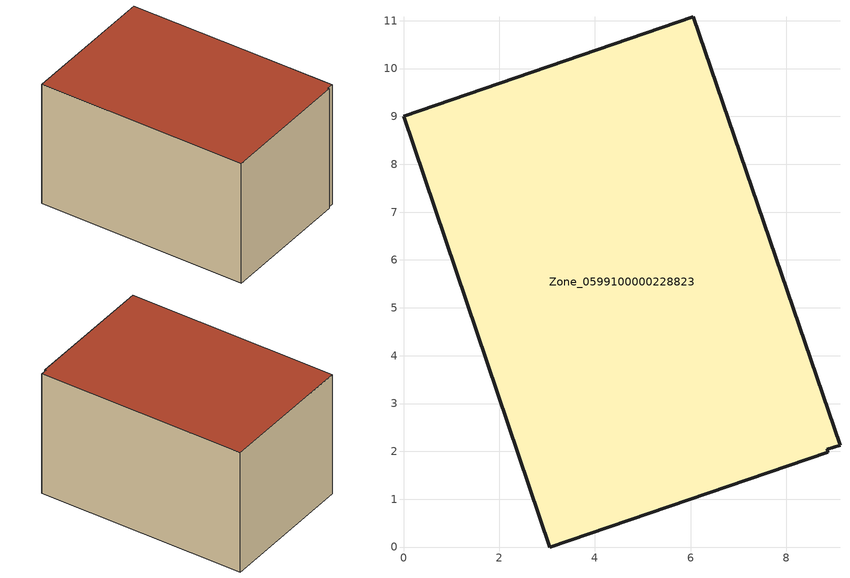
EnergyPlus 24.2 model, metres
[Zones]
Zone_0599100000228823
 floor ground (C_G): 9.12,2.13 8.85,2.04 8.87,1.99 3.06,0 0,9 6.06,11.08 z0
 wall outside (C_F): 9.12,2.13 6.06,11.08 0,9 3.06,0 8.87,1.99 8.85,2.04 9.12,2.13 z0:5.77
 roof outside (C_R): 8.85,2.04 9.12,2.13 6.06,11.08 0,9 3.06,0 8.87,1.99 z5.77
[BUILDING]
Pand.0599100000228823: North Axis=0; Terrain=City; Loads Convergence Tolerance Value=0.04; Temperature Convergence Tolerance Value=0.4; Solar Distribution=FullExterior; Maximum Number of Warmup Days=25; Minimum Number of Warmup Days=1
[Site:Location]
Rotterdam.The.Hague.AP_ZH_NLD Design_Conditions: Latitude=51.96; Longitude=4.45; Time Zone=1; Elevation=-4.5
[SITE:GROUNDTEMPERATURE:BUILDINGSURFACE]
18, 18, 18, 18, 18, 18, 18, 18, 18, 18, 18, 18
[MATERIAL] Thermal Absorptance=0.9; Solar Absorptance=0.7; Visible Absorptance=0.7
Name | Roughness | Thickness | Conductivity | Density | Specific Heat
G.TC.1946-1964 | MediumSmooth | 0.15 | 1 | 540 | 1210
F.TC.1946-1964 | Rough | 0.3 | 0.857143 | 1920 | 840
R.TC.1946-1964 | MediumRough | 0.2 | 0.235294 | 1500 | 1000
[CONSTRUCTION]
C_G: G.TC.1946-1964
C_F: F.TC.1946-1964
C_R: R.TC.1946-1964
[ZONE]
Zone_0599100000228823: Type=1; Multiplier=1; Ceiling Height=Autocalculate; Volume=Autocalculate; Floor Area=autocalculate; Part of Total Floor Area=Yes
[ZONEINFILTRATION:DESIGNFLOWRATE]
Infil_Zone_0599100000228823: Zone or ZoneList or Space or SpaceList=Zone_0599100000228823; Schedule=AlwaysOn; Design Flow Rate Calculation Method=Flow/Area; Flow Rate per Floor Area=0.003; Constant Term Coefficient=1; Temperature Term Coefficient=0; Velocity Term Coefficient=0; Velocity Squared Term Coefficient=0
[HVACTEMPLATE:ZONE:IDEALLOADSAIRSYSTEM]
Zone_0599100000228823: Maximum Heating Supply Air Temperature=50; Minimum Cooling Supply Air Temperature=13; Maximum Heating Supply Air Humidity Ratio=0.0156; Minimum Cooling Supply Air Humidity Ratio=0.0077; Heating Limit=NoLimit; Cooling Limit=NoLimit; Dehumidification Control Type=ConstantSensibleHeatRatio; Cooling Sensible Heat Ratio=0.7; Dehumidification Setpoint=60; Humidification Control Type=None; Humidification Setpoint=30; Outdoor Air Method=None; Outdoor Air Flow Rate per Person=0.00944; Outdoor Air Flow Rate per Zone Floor Area=0; Outdoor Air Flow Rate per Zone=0; Demand Controlled Ventilation Type=None; Outdoor Air Economizer Type=NoEconomizer; Heat Recovery Type=None; Sensible Heat Recovery Effectiveness=0.7; Latent Heat Recovery Effectiveness=0.65
[ZONECONTROL:THERMOSTAT]
ThermostatControl_Zone_0599100000228823: Zone or ZoneList=Zone_0599100000228823; Control Type Schedule=DualSetpointControlType; Control 1=Thermostat_Zone_0599100000228823; Temperature Difference Between Cutout And Setpoint=0
[THERMOSTATSETPOINT:DUALSETPOINT]
Thermostat_Zone_0599100000228823: Heating Setpoint Temperature Schedule=HeatingSetpoint_Zone_0599100000228823; Cooling Setpoint Temperature Schedule=CoolingSetpoint_Zone_0599100000228823
[SCHEDULE:COMPACT]
HeatingSetpoint_Zone_0599100000228823: Through: 12/31, For: AllDays, Until: 24:00, 21
CoolingSetpoint_Zone_0599100000228823: Through: 12/31, For: AllDays, Until: 24:00, 24
DualSetpointControlType: Through: 12/31, For: AllDays, Until: 24:00, 4
AlwaysOn: Through: 12/31, For: AllDays, Until: 24:00, 1
